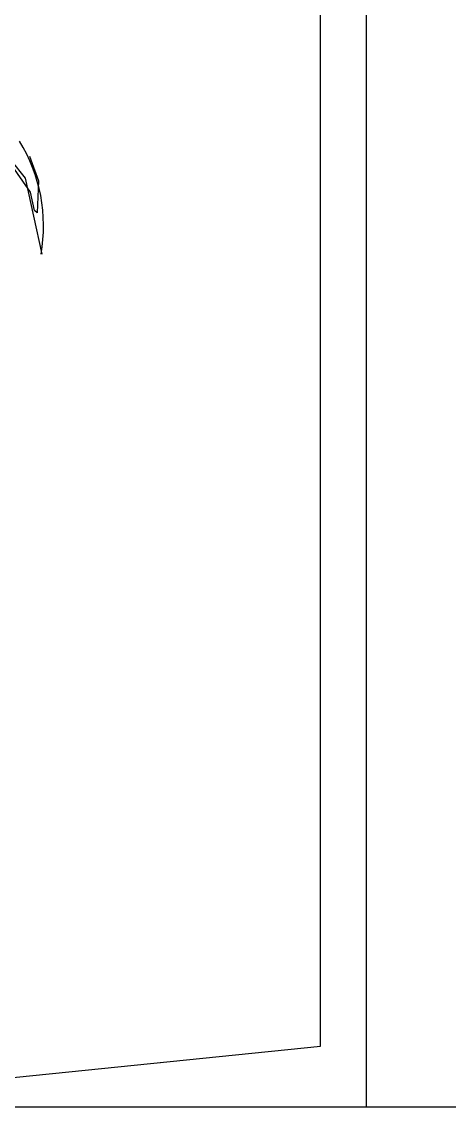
# Model space of a CAD drawing. Header units: metres. Extents: x -525 to 413, y -37 to 272.
# Drawn here: x 301.72 to 302.309, y 52.817 to 54.311 of the extents above; entities that cross this region are included whole.
import ezdxf

# ---------------------------------------------------------------- set-up
doc = ezdxf.new("R2010")
doc.units = ezdxf.units.M
doc.header["$MEASUREMENT"] = 0
doc.linetypes.add('0', pattern=[0])
doc.layers.get('0').update_dxf_attribs({"color": 254})
doc.layers.add('8', color=254, linetype='Continuous')
doc.layers.add('PUERTAS', color=254, linetype='Continuous')

# ---------------------------------------------------------------- blocks, each defined once
blk = doc.blocks.new('A$C16C20323')
at = {"layer": '8'}
for p, q in [((4727.3, 1297.4), (4739.6, 1264.1)), ((4729, 1248.3), (4701, 1288.6)), ((4722, 1267.6), (4702.8, 1292.1)), ((4744.8, 1164.2), (4722, 1267.6)), ((4739.6, 1264.1), (4737.8, 1220.3)), ((4734.3, 1223.8), (4729, 1248.3)), ((4737.8, 1220.3), (4734.3, 1223.8))]:
    blk.add_line(p, q, dxfattribs=at)
blk.add_arc((4527.5, 1202.8), 219.1, 349.9393, 31.6672, dxfattribs=at)

msp = doc.modelspace()

# ---------------------------------------------------------------- linework, layer by layer
for p, q in [((302.1947, 54.917), (302.1947, 52.817)), ((306.7468, 52.817), (296.0218, 52.817))]:
    msp.add_line(p, q)
at = {"layer": 'PUERTAS', "linetype": '0', "ltscale": 0.004}
msp.add_line((302.1317, 52.9013), (302.1317, 54.7909), dxfattribs=at)
at = {"layer": 'PUERTAS', "ltscale": 0.004}
msp.add_line((301.6903, 52.8563), (302.1317, 52.9013), dxfattribs=at)

# ---------------------------------------------------------------- block references
at = {"xscale": 0.0010140944072121, "yscale": 0.0010140944072121, "zscale": 0.0010140944072121}
msp.add_blockref('A$C16C20323', (296.9368, 52.8105), dxfattribs=at)

doc.saveas('drawing.dxf')
